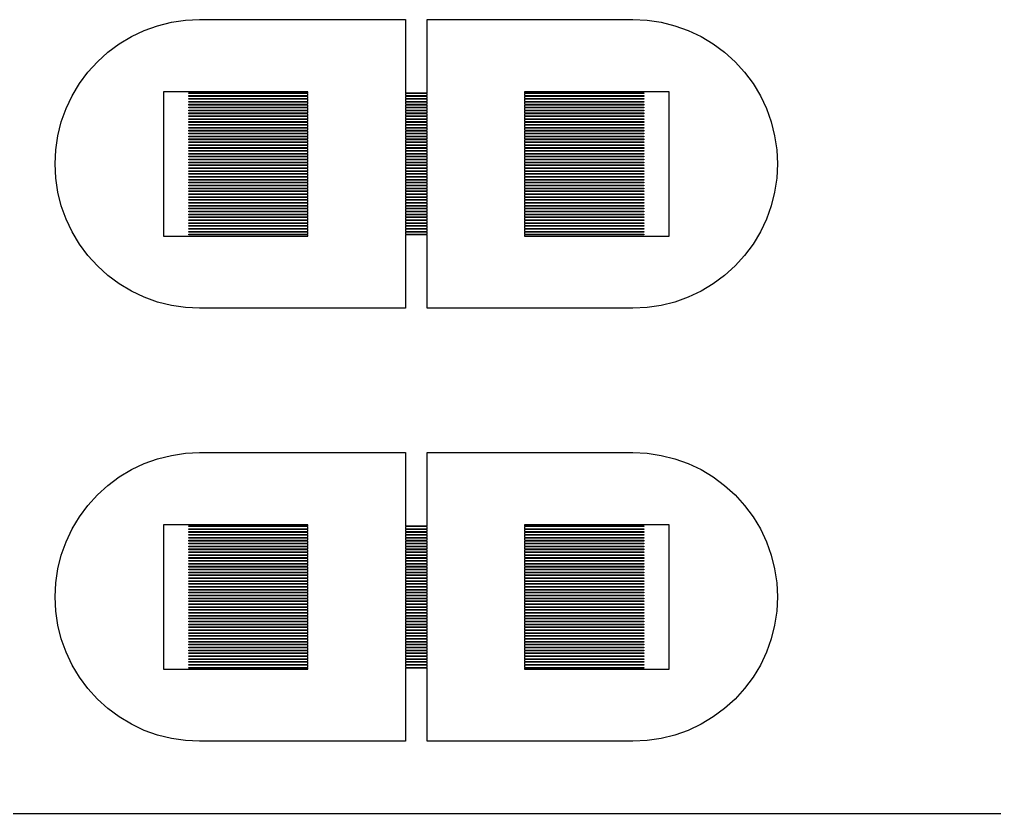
# Model space of a CAD drawing. Extents: x -16 to 83, y -18 to 83.
# Drawn here: x 53.01 to 66.51, y 0 to 11 of the extents above; entities that cross this region are included whole.
import ezdxf

# ---------------------------------------------------------------- set-up
doc = ezdxf.new("R2010")
doc.units = 0

msp = doc.modelspace()

# ---------------------------------------------------------------- linework, layer by layer
for p, q in [((54.9194, 10.9139), (55.1098, 10.9616)), ((55.1098, 10.9616), (55.304, 10.9904)), ((55.304, 10.9904), (55.5, 11)), ((55.5, 11), (58.35, 11)), ((58.35, 11), (58.35, 9.98499)), ((58.65, 9.98499), (58.65, 11)), ((58.65, 11), (61.5, 11)), ((61.5, 11), (61.696, 10.9904)), ((61.696, 10.9904), (61.8902, 10.9616)), ((61.8902, 10.9616), (62.0806, 10.9139)), ((54.5572, 10.7638), (54.7346, 10.8477)), ((54.7346, 10.8477), (54.9194, 10.9139)), ((62.0806, 10.9139), (62.2654, 10.8477)), ((62.2654, 10.8477), (62.4428, 10.7638)), ((54.3889, 10.6629), (54.5572, 10.7638)), ((62.4428, 10.7638), (62.6111, 10.6629)), ((54.0858, 10.4142), (54.2312, 10.546)), ((54.2312, 10.546), (54.3889, 10.6629)), ((62.6111, 10.6629), (62.7688, 10.546)), ((62.7688, 10.546), (62.9142, 10.4142)), ((53.954, 10.2688), (54.0858, 10.4142)), ((62.9142, 10.4142), (63.046, 10.2688)), ((53.8371, 10.1111), (53.954, 10.2688)), ((63.046, 10.2688), (63.1629, 10.1111)), ((53.7362, 9.94278), (53.8371, 10.1111)), ((57, 10), (55, 10)), ((55, 10), (55, 8)), ((57, 9.98499), (57, 10)), ((62, 10), (60, 10)), ((60, 10), (60, 9.98499)), ((62, 8), (62, 10)), ((63.1629, 10.1111), (63.2638, 9.94278)), ((53.6523, 9.76537), (53.7362, 9.94278)), ((55.35, 9.97499), (55.35, 9.98499)), ((55.35, 9.98499), (57, 9.98499)), ((57, 9.97499), (55.35, 9.97499)), ((55.35, 9.935), (55.35, 9.94499)), ((55.35, 9.94499), (57, 9.94499)), ((57, 9.935), (55.35, 9.935)), ((55.35, 9.89499), (55.35, 9.905)), ((55.35, 9.905), (57, 9.905)), ((57, 9.89499), (55.35, 9.89499)), ((55.35, 9.855), (55.35, 9.86499)), ((55.35, 9.86499), (57, 9.86499)), ((57, 9.855), (55.35, 9.855)), ((57, 9.94499), (57, 9.97499)), ((57, 9.905), (57, 9.935)), ((57, 9.86499), (57, 9.89499)), ((57, 9.825), (57, 9.855)), ((58.35, 9.98499), (58.65, 9.98499)), ((58.65, 9.97499), (58.35, 9.97499)), ((58.35, 9.97499), (58.35, 9.94499)), ((58.35, 9.94499), (58.65, 9.94499)), ((58.65, 9.935), (58.35, 9.935)), ((58.35, 9.935), (58.35, 9.905)), ((58.35, 9.905), (58.65, 9.905)), ((58.65, 9.89499), (58.35, 9.89499)), ((58.35, 9.89499), (58.35, 9.86499)), ((58.35, 9.86499), (58.65, 9.86499)), ((58.65, 9.855), (58.35, 9.855)), ((58.35, 9.855), (58.35, 9.825)), ((58.65, 9.94499), (58.65, 9.97499)), ((58.65, 9.905), (58.65, 9.935)), ((58.65, 9.86499), (58.65, 9.89499)), ((58.65, 9.825), (58.65, 9.855)), ((60, 9.98499), (61.65, 9.98499)), ((61.65, 9.97499), (60, 9.97499)), ((60, 9.97499), (60, 9.94499)), ((60, 9.94499), (61.65, 9.94499)), ((61.65, 9.935), (60, 9.935)), ((60, 9.935), (60, 9.905)), ((60, 9.905), (61.65, 9.905)), ((61.65, 9.89499), (60, 9.89499)), ((60, 9.89499), (60, 9.86499)), ((60, 9.86499), (61.65, 9.86499)), ((61.65, 9.855), (60, 9.855)), ((60, 9.855), (60, 9.825)), ((61.65, 9.98499), (61.65, 9.97499)), ((61.65, 9.94499), (61.65, 9.935)), ((61.65, 9.905), (61.65, 9.89499)), ((61.65, 9.86499), (61.65, 9.855)), ((63.2638, 9.94278), (63.3477, 9.76537)), ((53.5861, 9.58057), (53.6523, 9.76537)), ((55.35, 9.81499), (55.35, 9.825)), ((55.35, 9.825), (57, 9.825)), ((57, 9.81499), (55.35, 9.81499)), ((55.35, 9.77499), (55.35, 9.78499)), ((55.35, 9.78499), (57, 9.78499)), ((57, 9.77499), (55.35, 9.77499)), ((55.35, 9.73499), (55.35, 9.745)), ((55.35, 9.745), (57, 9.745)), ((57, 9.73499), (55.35, 9.73499)), ((57, 9.78499), (57, 9.81499)), ((57, 9.745), (57, 9.77499)), ((57, 9.70499), (57, 9.73499)), ((58.35, 9.825), (58.65, 9.825)), ((58.65, 9.81499), (58.35, 9.81499)), ((58.35, 9.81499), (58.35, 9.78499)), ((58.35, 9.78499), (58.65, 9.78499)), ((58.65, 9.77499), (58.35, 9.77499)), ((58.35, 9.77499), (58.35, 9.745)), ((58.35, 9.745), (58.65, 9.745)), ((58.65, 9.73499), (58.35, 9.73499)), ((58.35, 9.73499), (58.35, 9.70499)), ((58.65, 9.78499), (58.65, 9.81499)), ((58.65, 9.745), (58.65, 9.77499)), ((58.65, 9.70499), (58.65, 9.73499)), ((60, 9.825), (61.65, 9.825)), ((61.65, 9.81499), (60, 9.81499)), ((60, 9.81499), (60, 9.78499)), ((60, 9.78499), (61.65, 9.78499)), ((61.65, 9.77499), (60, 9.77499)), ((60, 9.77499), (60, 9.745)), ((60, 9.745), (61.65, 9.745)), ((61.65, 9.73499), (60, 9.73499)), ((60, 9.73499), (60, 9.70499)), ((61.65, 9.825), (61.65, 9.81499)), ((61.65, 9.78499), (61.65, 9.77499)), ((61.65, 9.745), (61.65, 9.73499)), ((63.3477, 9.76537), (63.4139, 9.58057)), ((55.35, 9.69499), (55.35, 9.70499)), ((55.35, 9.70499), (57, 9.70499)), ((57, 9.69499), (55.35, 9.69499)), ((55.35, 9.655), (55.35, 9.66499)), ((55.35, 9.66499), (57, 9.66499)), ((57, 9.655), (55.35, 9.655)), ((55.35, 9.61499), (55.35, 9.625)), ((55.35, 9.625), (57, 9.625)), ((57, 9.61499), (55.35, 9.61499)), ((55.35, 9.575), (55.35, 9.58499)), ((55.35, 9.58499), (57, 9.58499)), ((57, 9.66499), (57, 9.69499)), ((57, 9.625), (57, 9.655)), ((57, 9.58499), (57, 9.61499)), ((58.35, 9.70499), (58.65, 9.70499)), ((58.65, 9.69499), (58.35, 9.69499)), ((58.35, 9.69499), (58.35, 9.66499)), ((58.35, 9.66499), (58.65, 9.66499)), ((58.65, 9.655), (58.35, 9.655)), ((58.35, 9.655), (58.35, 9.625)), ((58.35, 9.625), (58.65, 9.625)), ((58.65, 9.61499), (58.35, 9.61499)), ((58.35, 9.61499), (58.35, 9.58499)), ((58.35, 9.58499), (58.65, 9.58499)), ((58.65, 9.66499), (58.65, 9.69499)), ((58.65, 9.625), (58.65, 9.655)), ((58.65, 9.58499), (58.65, 9.61499)), ((60, 9.70499), (61.65, 9.70499)), ((61.65, 9.69499), (60, 9.69499)), ((60, 9.69499), (60, 9.66499)), ((60, 9.66499), (61.65, 9.66499)), ((61.65, 9.655), (60, 9.655)), ((60, 9.655), (60, 9.625)), ((60, 9.625), (61.65, 9.625)), ((61.65, 9.61499), (60, 9.61499)), ((60, 9.61499), (60, 9.58499)), ((60, 9.58499), (61.65, 9.58499)), ((61.65, 9.70499), (61.65, 9.69499)), ((61.65, 9.66499), (61.65, 9.655)), ((61.65, 9.625), (61.65, 9.61499)), ((61.65, 9.58499), (61.65, 9.575)), ((53.5384, 9.39017), (53.5861, 9.58057)), ((57, 9.575), (55.35, 9.575)), ((55.35, 9.53499), (55.35, 9.545)), ((55.35, 9.545), (57, 9.545)), ((57, 9.53499), (55.35, 9.53499)), ((55.35, 9.495), (55.35, 9.50499)), ((55.35, 9.50499), (57, 9.50499)), ((57, 9.495), (55.35, 9.495)), ((55.35, 9.45499), (55.35, 9.465)), ((55.35, 9.465), (57, 9.465)), ((57, 9.45499), (55.35, 9.45499)), ((57, 9.545), (57, 9.575)), ((57, 9.50499), (57, 9.53499)), ((57, 9.465), (57, 9.495)), ((57, 9.42499), (57, 9.45499)), ((58.65, 9.575), (58.35, 9.575)), ((58.35, 9.575), (58.35, 9.545)), ((58.35, 9.545), (58.65, 9.545)), ((58.65, 9.53499), (58.35, 9.53499)), ((58.35, 9.53499), (58.35, 9.50499)), ((58.35, 9.50499), (58.65, 9.50499)), ((58.65, 9.495), (58.35, 9.495)), ((58.35, 9.495), (58.35, 9.465)), ((58.35, 9.465), (58.65, 9.465)), ((58.65, 9.45499), (58.35, 9.45499)), ((58.35, 9.45499), (58.35, 9.42499)), ((58.65, 9.545), (58.65, 9.575)), ((58.65, 9.50499), (58.65, 9.53499)), ((58.65, 9.465), (58.65, 9.495)), ((58.65, 9.42499), (58.65, 9.45499)), ((61.65, 9.575), (60, 9.575)), ((60, 9.575), (60, 9.545)), ((60, 9.545), (61.65, 9.545)), ((61.65, 9.53499), (60, 9.53499)), ((60, 9.53499), (60, 9.50499)), ((60, 9.50499), (61.65, 9.50499)), ((61.65, 9.495), (60, 9.495)), ((60, 9.495), (60, 9.465)), ((60, 9.465), (61.65, 9.465)), ((61.65, 9.45499), (60, 9.45499)), ((60, 9.45499), (60, 9.42499)), ((61.65, 9.545), (61.65, 9.53499)), ((61.65, 9.50499), (61.65, 9.495)), ((61.65, 9.465), (61.65, 9.45499)), ((63.4139, 9.58057), (63.4616, 9.39017)), ((53.5096, 9.19603), (53.5384, 9.39017)), ((55.35, 9.41499), (55.35, 9.42499)), ((55.35, 9.42499), (57, 9.42499)), ((57, 9.41499), (55.35, 9.41499)), ((55.35, 9.375), (55.35, 9.38499)), ((55.35, 9.38499), (57, 9.38499)), ((57, 9.375), (55.35, 9.375)), ((55.35, 9.33499), (55.35, 9.34499)), ((55.35, 9.34499), (57, 9.34499)), ((57, 9.33499), (55.35, 9.33499)), ((57, 9.38499), (57, 9.41499)), ((57, 9.34499), (57, 9.375)), ((57, 9.30499), (57, 9.33499)), ((58.35, 9.42499), (58.65, 9.42499)), ((58.65, 9.41499), (58.35, 9.41499)), ((58.35, 9.41499), (58.35, 9.38499)), ((58.35, 9.38499), (58.65, 9.38499)), ((58.65, 9.375), (58.35, 9.375)), ((58.35, 9.375), (58.35, 9.34499)), ((58.35, 9.34499), (58.65, 9.34499)), ((58.65, 9.33499), (58.35, 9.33499)), ((58.35, 9.33499), (58.35, 9.30499)), ((58.65, 9.38499), (58.65, 9.41499)), ((58.65, 9.34499), (58.65, 9.375)), ((58.65, 9.30499), (58.65, 9.33499)), ((60, 9.42499), (61.65, 9.42499)), ((61.65, 9.41499), (60, 9.41499)), ((60, 9.41499), (60, 9.38499)), ((60, 9.38499), (61.65, 9.38499)), ((61.65, 9.375), (60, 9.375)), ((60, 9.375), (60, 9.34499)), ((60, 9.34499), (61.65, 9.34499)), ((61.65, 9.33499), (60, 9.33499)), ((60, 9.33499), (60, 9.30499)), ((61.65, 9.42499), (61.65, 9.41499)), ((61.65, 9.38499), (61.65, 9.375)), ((61.65, 9.34499), (61.65, 9.33499)), ((63.4616, 9.39017), (63.4904, 9.19603)), ((53.5, 9), (53.5096, 9.19603)), ((55.35, 9.295), (55.35, 9.30499)), ((55.35, 9.30499), (57, 9.30499)), ((57, 9.295), (55.35, 9.295)), ((55.35, 9.25499), (55.35, 9.265)), ((55.35, 9.265), (57, 9.265)), ((57, 9.25499), (55.35, 9.25499)), ((55.35, 9.215), (55.35, 9.22499)), ((55.35, 9.22499), (57, 9.22499)), ((57, 9.215), (55.35, 9.215)), ((55.35, 9.17499), (55.35, 9.185)), ((55.35, 9.185), (57, 9.185)), ((57, 9.265), (57, 9.295)), ((57, 9.22499), (57, 9.25499)), ((57, 9.185), (57, 9.215)), ((58.35, 9.30499), (58.65, 9.30499)), ((58.65, 9.295), (58.35, 9.295)), ((58.35, 9.295), (58.35, 9.265)), ((58.35, 9.265), (58.65, 9.265)), ((58.65, 9.25499), (58.35, 9.25499)), ((58.35, 9.25499), (58.35, 9.22499)), ((58.35, 9.22499), (58.65, 9.22499)), ((58.65, 9.215), (58.35, 9.215)), ((58.35, 9.215), (58.35, 9.185)), ((58.35, 9.185), (58.65, 9.185)), ((58.65, 9.265), (58.65, 9.295)), ((58.65, 9.22499), (58.65, 9.25499)), ((58.65, 9.185), (58.65, 9.215)), ((60, 9.30499), (61.65, 9.30499)), ((61.65, 9.295), (60, 9.295)), ((60, 9.295), (60, 9.265)), ((60, 9.265), (61.65, 9.265)), ((61.65, 9.25499), (60, 9.25499)), ((60, 9.25499), (60, 9.22499)), ((60, 9.22499), (61.65, 9.22499)), ((61.65, 9.215), (60, 9.215)), ((60, 9.215), (60, 9.185)), ((60, 9.185), (61.65, 9.185)), ((61.65, 9.30499), (61.65, 9.295)), ((61.65, 9.265), (61.65, 9.25499)), ((61.65, 9.22499), (61.65, 9.215)), ((61.65, 9.185), (61.65, 9.17499)), ((63.4904, 9.19603), (63.5, 9)), ((57, 9.17499), (55.35, 9.17499)), ((55.35, 9.13499), (55.35, 9.14499)), ((55.35, 9.14499), (57, 9.14499)), ((57, 9.13499), (55.35, 9.13499)), ((55.35, 9.09499), (55.35, 9.105)), ((55.35, 9.105), (57, 9.105)), ((57, 9.09499), (55.35, 9.09499)), ((55.35, 9.05499), (55.35, 9.06499)), ((55.35, 9.06499), (57, 9.06499)), ((57, 9.05499), (55.35, 9.05499)), ((57, 9.14499), (57, 9.17499)), ((57, 9.105), (57, 9.13499)), ((57, 9.06499), (57, 9.09499)), ((57, 9.02499), (57, 9.05499)), ((58.65, 9.17499), (58.35, 9.17499)), ((58.35, 9.17499), (58.35, 9.14499)), ((58.35, 9.14499), (58.65, 9.14499)), ((58.65, 9.13499), (58.35, 9.13499)), ((58.35, 9.13499), (58.35, 9.105)), ((58.35, 9.105), (58.65, 9.105)), ((58.65, 9.09499), (58.35, 9.09499)), ((58.35, 9.09499), (58.35, 9.06499)), ((58.35, 9.06499), (58.65, 9.06499)), ((58.65, 9.05499), (58.35, 9.05499)), ((58.35, 9.05499), (58.35, 9.02499)), ((58.65, 9.14499), (58.65, 9.17499)), ((58.65, 9.105), (58.65, 9.13499)), ((58.65, 9.06499), (58.65, 9.09499)), ((58.65, 9.02499), (58.65, 9.05499)), ((61.65, 9.17499), (60, 9.17499)), ((60, 9.17499), (60, 9.14499)), ((60, 9.14499), (61.65, 9.14499)), ((61.65, 9.13499), (60, 9.13499)), ((60, 9.13499), (60, 9.105)), ((60, 9.105), (61.65, 9.105)), ((61.65, 9.09499), (60, 9.09499)), ((60, 9.09499), (60, 9.06499)), ((60, 9.06499), (61.65, 9.06499)), ((61.65, 9.05499), (60, 9.05499)), ((60, 9.05499), (60, 9.02499)), ((61.65, 9.14499), (61.65, 9.13499)), ((61.65, 9.105), (61.65, 9.09499)), ((61.65, 9.06499), (61.65, 9.05499)), ((53.5096, 8.80397), (53.5, 9)), ((55.35, 9.015), (55.35, 9.02499)), ((55.35, 9.02499), (57, 9.02499)), ((57, 9.015), (55.35, 9.015)), ((55.35, 8.97501), (55.35, 8.985)), ((55.35, 8.985), (57, 8.985)), ((57, 8.97501), (55.35, 8.97501)), ((55.35, 8.93501), (55.35, 8.94501)), ((55.35, 8.94501), (57, 8.94501)), ((57, 8.93501), (55.35, 8.93501)), ((57, 8.985), (57, 9.015)), ((57, 8.94501), (57, 8.97501)), ((57, 8.90501), (57, 8.93501)), ((58.35, 9.02499), (58.65, 9.02499)), ((58.65, 9.015), (58.35, 9.015)), ((58.35, 9.015), (58.35, 8.985)), ((58.35, 8.985), (58.65, 8.985)), ((58.65, 8.97501), (58.35, 8.97501)), ((58.35, 8.97501), (58.35, 8.94501)), ((58.35, 8.94501), (58.65, 8.94501)), ((58.65, 8.93501), (58.35, 8.93501)), ((58.35, 8.93501), (58.35, 8.90501)), ((58.65, 8.985), (58.65, 9.015)), ((58.65, 8.94501), (58.65, 8.97501)), ((58.65, 8.90501), (58.65, 8.93501)), ((60, 9.02499), (61.65, 9.02499)), ((61.65, 9.015), (60, 9.015)), ((60, 9.015), (60, 8.985)), ((60, 8.985), (61.65, 8.985)), ((61.65, 8.97501), (60, 8.97501)), ((60, 8.97501), (60, 8.94501)), ((60, 8.94501), (61.65, 8.94501)), ((61.65, 8.93501), (60, 8.93501)), ((60, 8.93501), (60, 8.90501)), ((61.65, 9.02499), (61.65, 9.015)), ((61.65, 8.985), (61.65, 8.97501)), ((61.65, 8.94501), (61.65, 8.93501)), ((63.5, 9), (63.4904, 8.80397)), ((53.5384, 8.60983), (53.5096, 8.80397)), ((55.35, 8.895), (55.35, 8.90501)), ((55.35, 8.90501), (57, 8.90501)), ((57, 8.895), (55.35, 8.895)), ((55.35, 8.85501), (55.35, 8.86501)), ((55.35, 8.86501), (57, 8.86501)), ((57, 8.85501), (55.35, 8.85501)), ((55.35, 8.815), (55.35, 8.82501)), ((55.35, 8.82501), (57, 8.82501)), ((57, 8.815), (55.35, 8.815)), ((55.35, 8.77501), (55.35, 8.785)), ((55.35, 8.785), (57, 8.785)), ((57, 8.77501), (55.35, 8.77501)), ((57, 8.86501), (57, 8.895)), ((57, 8.82501), (57, 8.85501)), ((57, 8.785), (57, 8.815)), ((57, 8.74501), (57, 8.77501)), ((58.35, 8.90501), (58.65, 8.90501)), ((58.65, 8.895), (58.35, 8.895)), ((58.35, 8.895), (58.35, 8.86501)), ((58.35, 8.86501), (58.65, 8.86501)), ((58.65, 8.85501), (58.35, 8.85501)), ((58.35, 8.85501), (58.35, 8.82501)), ((58.35, 8.82501), (58.65, 8.82501)), ((58.65, 8.815), (58.35, 8.815)), ((58.35, 8.815), (58.35, 8.785)), ((58.35, 8.785), (58.65, 8.785)), ((58.65, 8.77501), (58.35, 8.77501)), ((58.35, 8.77501), (58.35, 8.74501)), ((58.65, 8.86501), (58.65, 8.895)), ((58.65, 8.82501), (58.65, 8.85501)), ((58.65, 8.785), (58.65, 8.815)), ((58.65, 8.74501), (58.65, 8.77501)), ((60, 8.90501), (61.65, 8.90501)), ((61.65, 8.895), (60, 8.895)), ((60, 8.895), (60, 8.86501)), ((60, 8.86501), (61.65, 8.86501)), ((61.65, 8.85501), (60, 8.85501)), ((60, 8.85501), (60, 8.82501)), ((60, 8.82501), (61.65, 8.82501)), ((61.65, 8.815), (60, 8.815)), ((60, 8.815), (60, 8.785)), ((60, 8.785), (61.65, 8.785)), ((61.65, 8.77501), (60, 8.77501)), ((60, 8.77501), (60, 8.74501)), ((61.65, 8.90501), (61.65, 8.895)), ((61.65, 8.86501), (61.65, 8.85501)), ((61.65, 8.82501), (61.65, 8.815)), ((61.65, 8.785), (61.65, 8.77501)), ((63.4904, 8.80397), (63.4616, 8.60983)), ((55.35, 8.735), (55.35, 8.74501)), ((55.35, 8.74501), (57, 8.74501)), ((57, 8.735), (55.35, 8.735)), ((55.35, 8.69501), (55.35, 8.705)), ((55.35, 8.705), (57, 8.705)), ((57, 8.69501), (55.35, 8.69501)), ((55.35, 8.65501), (55.35, 8.66501)), ((55.35, 8.66501), (57, 8.66501)), ((57, 8.65501), (55.35, 8.65501)), ((57, 8.705), (57, 8.735)), ((57, 8.66501), (57, 8.69501)), ((57, 8.625), (57, 8.65501)), ((58.35, 8.74501), (58.65, 8.74501)), ((58.65, 8.735), (58.35, 8.735)), ((58.35, 8.735), (58.35, 8.705)), ((58.35, 8.705), (58.65, 8.705)), ((58.65, 8.69501), (58.35, 8.69501)), ((58.35, 8.69501), (58.35, 8.66501)), ((58.35, 8.66501), (58.65, 8.66501)), ((58.65, 8.65501), (58.35, 8.65501)), ((58.35, 8.65501), (58.35, 8.625)), ((58.65, 8.705), (58.65, 8.735)), ((58.65, 8.66501), (58.65, 8.69501)), ((58.65, 8.625), (58.65, 8.65501)), ((60, 8.74501), (61.65, 8.74501)), ((61.65, 8.735), (60, 8.735)), ((60, 8.735), (60, 8.705)), ((60, 8.705), (61.65, 8.705)), ((61.65, 8.69501), (60, 8.69501)), ((60, 8.69501), (60, 8.66501)), ((60, 8.66501), (61.65, 8.66501)), ((61.65, 8.65501), (60, 8.65501)), ((60, 8.65501), (60, 8.625)), ((61.65, 8.74501), (61.65, 8.735)), ((61.65, 8.705), (61.65, 8.69501)), ((61.65, 8.66501), (61.65, 8.65501)), ((53.5861, 8.41943), (53.5384, 8.60983)), ((55.35, 8.61501), (55.35, 8.625)), ((55.35, 8.625), (57, 8.625)), ((57, 8.61501), (55.35, 8.61501)), ((55.35, 8.57501), (55.35, 8.58501)), ((55.35, 8.58501), (57, 8.58501)), ((57, 8.57501), (55.35, 8.57501)), ((55.35, 8.535), (55.35, 8.54501)), ((55.35, 8.54501), (57, 8.54501)), ((57, 8.535), (55.35, 8.535)), ((55.35, 8.49501), (55.35, 8.505)), ((55.35, 8.505), (57, 8.505)), ((57, 8.58501), (57, 8.61501)), ((57, 8.54501), (57, 8.57501)), ((57, 8.505), (57, 8.535)), ((58.35, 8.625), (58.65, 8.625)), ((58.65, 8.61501), (58.35, 8.61501)), ((58.35, 8.61501), (58.35, 8.58501)), ((58.35, 8.58501), (58.65, 8.58501)), ((58.65, 8.57501), (58.35, 8.57501)), ((58.35, 8.57501), (58.35, 8.54501)), ((58.35, 8.54501), (58.65, 8.54501)), ((58.65, 8.535), (58.35, 8.535)), ((58.35, 8.535), (58.35, 8.505)), ((58.35, 8.505), (58.65, 8.505)), ((58.65, 8.58501), (58.65, 8.61501)), ((58.65, 8.54501), (58.65, 8.57501)), ((58.65, 8.505), (58.65, 8.535)), ((60, 8.625), (61.65, 8.625)), ((61.65, 8.61501), (60, 8.61501)), ((60, 8.61501), (60, 8.58501)), ((60, 8.58501), (61.65, 8.58501)), ((61.65, 8.57501), (60, 8.57501)), ((60, 8.57501), (60, 8.54501)), ((60, 8.54501), (61.65, 8.54501)), ((61.65, 8.535), (60, 8.535)), ((60, 8.535), (60, 8.505)), ((60, 8.505), (61.65, 8.505)), ((61.65, 8.625), (61.65, 8.61501)), ((61.65, 8.58501), (61.65, 8.57501)), ((61.65, 8.54501), (61.65, 8.535)), ((61.65, 8.505), (61.65, 8.49501)), ((63.4616, 8.60983), (63.4139, 8.41943)), ((53.6523, 8.23463), (53.5861, 8.41943)), ((57, 8.49501), (55.35, 8.49501)), ((55.35, 8.455), (55.35, 8.46501)), ((55.35, 8.46501), (57, 8.46501)), ((57, 8.455), (55.35, 8.455)), ((55.35, 8.41501), (55.35, 8.425)), ((55.35, 8.425), (57, 8.425)), ((57, 8.41501), (55.35, 8.41501)), ((55.35, 8.375), (55.35, 8.38501)), ((55.35, 8.38501), (57, 8.38501)), ((57, 8.375), (55.35, 8.375)), ((57, 8.46501), (57, 8.49501)), ((57, 8.425), (57, 8.455)), ((57, 8.38501), (57, 8.41501)), ((57, 8.345), (57, 8.375)), ((58.65, 8.49501), (58.35, 8.49501)), ((58.35, 8.49501), (58.35, 8.46501)), ((58.35, 8.46501), (58.65, 8.46501)), ((58.65, 8.455), (58.35, 8.455)), ((58.35, 8.455), (58.35, 8.425)), ((58.35, 8.425), (58.65, 8.425)), ((58.65, 8.41501), (58.35, 8.41501)), ((58.35, 8.41501), (58.35, 8.38501)), ((58.35, 8.38501), (58.65, 8.38501)), ((58.65, 8.375), (58.35, 8.375)), ((58.35, 8.375), (58.35, 8.345)), ((58.65, 8.46501), (58.65, 8.49501)), ((58.65, 8.425), (58.65, 8.455)), ((58.65, 8.38501), (58.65, 8.41501)), ((58.65, 8.345), (58.65, 8.375)), ((61.65, 8.49501), (60, 8.49501)), ((60, 8.49501), (60, 8.46501)), ((60, 8.46501), (61.65, 8.46501)), ((61.65, 8.455), (60, 8.455)), ((60, 8.455), (60, 8.425)), ((60, 8.425), (61.65, 8.425)), ((61.65, 8.41501), (60, 8.41501)), ((60, 8.41501), (60, 8.38501)), ((60, 8.38501), (61.65, 8.38501)), ((61.65, 8.375), (60, 8.375)), ((60, 8.375), (60, 8.345)), ((61.65, 8.46501), (61.65, 8.455)), ((61.65, 8.425), (61.65, 8.41501)), ((61.65, 8.38501), (61.65, 8.375)), ((63.4139, 8.41943), (63.3477, 8.23463)), ((53.7362, 8.05722), (53.6523, 8.23463)), ((55.35, 8.33501), (55.35, 8.345)), ((55.35, 8.345), (57, 8.345)), ((57, 8.33501), (55.35, 8.33501)), ((55.35, 8.29501), (55.35, 8.30501)), ((55.35, 8.30501), (57, 8.30501)), ((57, 8.29501), (55.35, 8.29501)), ((55.35, 8.255), (55.35, 8.26501)), ((55.35, 8.26501), (57, 8.26501)), ((57, 8.255), (55.35, 8.255)), ((57, 8.30501), (57, 8.33501)), ((57, 8.26501), (57, 8.29501)), ((57, 8.22501), (57, 8.255)), ((58.35, 8.345), (58.65, 8.345)), ((58.65, 8.33501), (58.35, 8.33501)), ((58.35, 8.33501), (58.35, 8.30501)), ((58.35, 8.30501), (58.65, 8.30501)), ((58.65, 8.29501), (58.35, 8.29501)), ((58.35, 8.29501), (58.35, 8.26501)), ((58.35, 8.26501), (58.65, 8.26501)), ((58.65, 8.255), (58.35, 8.255)), ((58.35, 8.255), (58.35, 8.22501)), ((58.65, 8.30501), (58.65, 8.33501)), ((58.65, 8.26501), (58.65, 8.29501)), ((58.65, 8.22501), (58.65, 8.255)), ((60, 8.345), (61.65, 8.345)), ((61.65, 8.33501), (60, 8.33501)), ((60, 8.33501), (60, 8.30501)), ((60, 8.30501), (61.65, 8.30501)), ((61.65, 8.29501), (60, 8.29501)), ((60, 8.29501), (60, 8.26501)), ((60, 8.26501), (61.65, 8.26501)), ((61.65, 8.255), (60, 8.255)), ((60, 8.255), (60, 8.22501)), ((61.65, 8.345), (61.65, 8.33501)), ((61.65, 8.30501), (61.65, 8.29501)), ((61.65, 8.26501), (61.65, 8.255)), ((63.3477, 8.23463), (63.2638, 8.05722)), ((55.35, 8.21501), (55.35, 8.22501)), ((55.35, 8.22501), (57, 8.22501)), ((57, 8.21501), (55.35, 8.21501)), ((55.35, 8.175), (55.35, 8.18501)), ((55.35, 8.18501), (57, 8.18501)), ((57, 8.175), (55.35, 8.175)), ((55.35, 8.13501), (55.35, 8.145)), ((55.35, 8.145), (57, 8.145)), ((57, 8.13501), (55.35, 8.13501)), ((55.35, 8.095), (55.35, 8.10501)), ((55.35, 8.10501), (57, 8.10501)), ((57, 8.18501), (57, 8.21501)), ((57, 8.145), (57, 8.175)), ((57, 8.10501), (57, 8.13501)), ((58.35, 8.22501), (58.65, 8.22501)), ((58.65, 8.21501), (58.35, 8.21501)), ((58.35, 8.21501), (58.35, 8.18501)), ((58.35, 8.18501), (58.65, 8.18501)), ((58.65, 8.175), (58.35, 8.175)), ((58.35, 8.175), (58.35, 8.145)), ((58.35, 8.145), (58.65, 8.145)), ((58.65, 8.13501), (58.35, 8.13501)), ((58.35, 8.13501), (58.35, 8.10501)), ((58.35, 8.10501), (58.65, 8.10501)), ((58.65, 8.18501), (58.65, 8.21501)), ((58.65, 8.145), (58.65, 8.175)), ((58.65, 8.10501), (58.65, 8.13501)), ((60, 8.22501), (61.65, 8.22501)), ((61.65, 8.21501), (60, 8.21501)), ((60, 8.21501), (60, 8.18501)), ((60, 8.18501), (61.65, 8.18501)), ((61.65, 8.175), (60, 8.175)), ((60, 8.175), (60, 8.145)), ((60, 8.145), (61.65, 8.145)), ((61.65, 8.13501), (60, 8.13501)), ((60, 8.13501), (60, 8.10501)), ((60, 8.10501), (61.65, 8.10501)), ((61.65, 8.22501), (61.65, 8.21501)), ((61.65, 8.18501), (61.65, 8.175)), ((61.65, 8.145), (61.65, 8.13501)), ((61.65, 8.10501), (61.65, 8.095)), ((53.8371, 7.88887), (53.7362, 8.05722)), ((55, 8), (57, 8)), ((57, 8.095), (55.35, 8.095)), ((55.35, 8.05501), (55.35, 8.065)), ((55.35, 8.065), (57, 8.065)), ((57, 8.05501), (55.35, 8.05501)), ((55.35, 8.01501), (55.35, 8.02501)), ((55.35, 8.02501), (57, 8.02501)), ((57, 8.01501), (55.35, 8.01501)), ((57, 8.065), (57, 8.095)), ((57, 8.02501), (57, 8.05501)), ((57, 8), (57, 8.01501)), ((58.65, 8.095), (58.35, 8.095)), ((58.35, 8.095), (58.35, 8.065)), ((58.35, 8.065), (58.65, 8.065)), ((58.65, 8.05501), (58.35, 8.05501)), ((58.35, 8.05501), (58.35, 8.02501)), ((58.35, 8.02501), (58.65, 8.02501)), ((58.65, 8.01501), (58.35, 8.01501)), ((58.35, 8.01501), (58.35, 7)), ((58.65, 8.065), (58.65, 8.095)), ((58.65, 8.02501), (58.65, 8.05501)), ((58.65, 7), (58.65, 8.01501)), ((61.65, 8.095), (60, 8.095)), ((60, 8.095), (60, 8.065)), ((60, 8.065), (61.65, 8.065)), ((61.65, 8.05501), (60, 8.05501)), ((60, 8.05501), (60, 8.02501)), ((60, 8.02501), (61.65, 8.02501)), ((61.65, 8.01501), (60, 8.01501)), ((60, 8.01501), (60, 8)), ((60, 8), (62, 8)), ((61.65, 8.065), (61.65, 8.05501)), ((61.65, 8.02501), (61.65, 8.01501)), ((63.2638, 8.05722), (63.1629, 7.88887)), ((53.954, 7.73122), (53.8371, 7.88887)), ((63.1629, 7.88887), (63.046, 7.73122)), ((54.0858, 7.5858), (53.954, 7.73122)), ((63.046, 7.73122), (62.9142, 7.5858)), ((54.2312, 7.45398), (54.0858, 7.5858)), ((62.9142, 7.5858), (62.7688, 7.45398)), ((54.3889, 7.33707), (54.2312, 7.45398)), ((62.7688, 7.45398), (62.6111, 7.33707)), ((54.5572, 7.23616), (54.3889, 7.33707)), ((62.6111, 7.33707), (62.4428, 7.23616)), ((54.7346, 7.15225), (54.5572, 7.23616)), ((62.4428, 7.23616), (62.2654, 7.15225)), ((54.9194, 7.08612), (54.7346, 7.15225)), ((55.1098, 7.03844), (54.9194, 7.08612)), ((55.304, 7.00964), (55.1098, 7.03844)), ((61.8902, 7.03844), (61.696, 7.00964)), ((62.0806, 7.08612), (61.8902, 7.03844)), ((62.2654, 7.15225), (62.0806, 7.08612)), ((55.5, 7), (55.304, 7.00964)), ((58.35, 7), (55.5, 7)), ((61.5, 7), (58.65, 7)), ((61.696, 7.00964), (61.5, 7)), ((55.304, 4.99036), (55.5, 5)), ((55.5, 5), (58.35, 5)), ((58.35, 5), (58.35, 3.98499)), ((58.65, 3.98499), (58.65, 5)), ((58.65, 5), (61.5, 5)), ((61.5, 5), (61.696, 4.99036)), ((54.7346, 4.84775), (54.9194, 4.91388)), ((54.9194, 4.91388), (55.1098, 4.96156)), ((55.1098, 4.96156), (55.304, 4.99036)), ((61.696, 4.99036), (61.8902, 4.96156)), ((61.8902, 4.96156), (62.0806, 4.91388)), ((62.0806, 4.91388), (62.2654, 4.84775)), ((54.3889, 4.66293), (54.5572, 4.76384)), ((54.5572, 4.76384), (54.7346, 4.84775)), ((62.2654, 4.84775), (62.4428, 4.76384)), ((62.4428, 4.76384), (62.6111, 4.66293)), ((54.2312, 4.54602), (54.3889, 4.66293)), ((62.6111, 4.66293), (62.7688, 4.54602)), ((54.0858, 4.4142), (54.2312, 4.54602)), ((62.7688, 4.54602), (62.9142, 4.4142)), ((53.954, 4.26878), (54.0858, 4.4142)), ((62.9142, 4.4142), (63.046, 4.26878)), ((53.8371, 4.11113), (53.954, 4.26878)), ((63.046, 4.26878), (63.1629, 4.11113)), ((53.7362, 3.94278), (53.8371, 4.11113)), ((63.1629, 4.11113), (63.2638, 3.94278)), ((53.6523, 3.76537), (53.7362, 3.94278)), ((57, 4), (55, 4)), ((55, 4), (55, 2)), ((55.35, 3.97499), (55.35, 3.98499)), ((55.35, 3.98499), (57, 3.98499)), ((57, 3.97499), (55.35, 3.97499)), ((55.35, 3.935), (55.35, 3.94499)), ((55.35, 3.94499), (57, 3.94499)), ((57, 3.935), (55.35, 3.935)), ((57, 3.98499), (57, 4)), ((57, 3.94499), (57, 3.97499)), ((57, 3.905), (57, 3.935)), ((58.35, 3.98499), (58.65, 3.98499)), ((58.65, 3.97499), (58.35, 3.97499)), ((58.35, 3.97499), (58.35, 3.94499)), ((58.35, 3.94499), (58.65, 3.94499)), ((58.65, 3.935), (58.35, 3.935)), ((58.35, 3.935), (58.35, 3.905)), ((58.65, 3.94499), (58.65, 3.97499)), ((58.65, 3.905), (58.65, 3.935)), ((62, 4), (60, 4)), ((60, 4), (60, 3.98499)), ((60, 3.98499), (61.65, 3.98499)), ((61.65, 3.97499), (60, 3.97499)), ((60, 3.97499), (60, 3.94499)), ((60, 3.94499), (61.65, 3.94499)), ((61.65, 3.935), (60, 3.935)), ((60, 3.935), (60, 3.905)), ((61.65, 3.98499), (61.65, 3.97499)), ((61.65, 3.94499), (61.65, 3.935)), ((62, 2), (62, 4)), ((63.2638, 3.94278), (63.3477, 3.76537)), ((55.35, 3.89499), (55.35, 3.905)), ((55.35, 3.905), (57, 3.905)), ((57, 3.89499), (55.35, 3.89499)), ((55.35, 3.855), (55.35, 3.86499)), ((55.35, 3.86499), (57, 3.86499)), ((57, 3.855), (55.35, 3.855)), ((55.35, 3.81499), (55.35, 3.825)), ((55.35, 3.825), (57, 3.825)), ((57, 3.81499), (55.35, 3.81499)), ((55.35, 3.77499), (55.35, 3.78499)), ((55.35, 3.78499), (57, 3.78499)), ((57, 3.86499), (57, 3.89499)), ((57, 3.825), (57, 3.855)), ((57, 3.78499), (57, 3.81499)), ((58.35, 3.905), (58.65, 3.905)), ((58.65, 3.89499), (58.35, 3.89499)), ((58.35, 3.89499), (58.35, 3.86499)), ((58.35, 3.86499), (58.65, 3.86499)), ((58.65, 3.855), (58.35, 3.855)), ((58.35, 3.855), (58.35, 3.825)), ((58.35, 3.825), (58.65, 3.825)), ((58.65, 3.81499), (58.35, 3.81499)), ((58.35, 3.81499), (58.35, 3.78499)), ((58.35, 3.78499), (58.65, 3.78499)), ((58.65, 3.86499), (58.65, 3.89499)), ((58.65, 3.825), (58.65, 3.855)), ((58.65, 3.78499), (58.65, 3.81499)), ((60, 3.905), (61.65, 3.905)), ((61.65, 3.89499), (60, 3.89499)), ((60, 3.89499), (60, 3.86499)), ((60, 3.86499), (61.65, 3.86499)), ((61.65, 3.855), (60, 3.855)), ((60, 3.855), (60, 3.825)), ((60, 3.825), (61.65, 3.825)), ((61.65, 3.81499), (60, 3.81499)), ((60, 3.81499), (60, 3.78499)), ((60, 3.78499), (61.65, 3.78499)), ((61.65, 3.905), (61.65, 3.89499)), ((61.65, 3.86499), (61.65, 3.855)), ((61.65, 3.825), (61.65, 3.81499)), ((61.65, 3.78499), (61.65, 3.77499)), ((53.5861, 3.58057), (53.6523, 3.76537)), ((57, 3.77499), (55.35, 3.77499)), ((55.35, 3.73499), (55.35, 3.745)), ((55.35, 3.745), (57, 3.745)), ((57, 3.73499), (55.35, 3.73499)), ((55.35, 3.69499), (55.35, 3.70499)), ((55.35, 3.70499), (57, 3.70499)), ((57, 3.69499), (55.35, 3.69499)), ((55.35, 3.655), (55.35, 3.66499)), ((55.35, 3.66499), (57, 3.66499)), ((57, 3.655), (55.35, 3.655)), ((57, 3.745), (57, 3.77499)), ((57, 3.70499), (57, 3.73499)), ((57, 3.66499), (57, 3.69499)), ((57, 3.625), (57, 3.655)), ((58.65, 3.77499), (58.35, 3.77499)), ((58.35, 3.77499), (58.35, 3.745)), ((58.35, 3.745), (58.65, 3.745)), ((58.65, 3.73499), (58.35, 3.73499)), ((58.35, 3.73499), (58.35, 3.70499)), ((58.35, 3.70499), (58.65, 3.70499)), ((58.65, 3.69499), (58.35, 3.69499)), ((58.35, 3.69499), (58.35, 3.66499)), ((58.35, 3.66499), (58.65, 3.66499)), ((58.65, 3.655), (58.35, 3.655)), ((58.35, 3.655), (58.35, 3.625)), ((58.65, 3.745), (58.65, 3.77499)), ((58.65, 3.70499), (58.65, 3.73499)), ((58.65, 3.66499), (58.65, 3.69499)), ((58.65, 3.625), (58.65, 3.655)), ((61.65, 3.77499), (60, 3.77499)), ((60, 3.77499), (60, 3.745)), ((60, 3.745), (61.65, 3.745)), ((61.65, 3.73499), (60, 3.73499)), ((60, 3.73499), (60, 3.70499)), ((60, 3.70499), (61.65, 3.70499)), ((61.65, 3.69499), (60, 3.69499)), ((60, 3.69499), (60, 3.66499)), ((60, 3.66499), (61.65, 3.66499)), ((61.65, 3.655), (60, 3.655)), ((60, 3.655), (60, 3.625)), ((61.65, 3.745), (61.65, 3.73499)), ((61.65, 3.70499), (61.65, 3.69499)), ((61.65, 3.66499), (61.65, 3.655)), ((63.3477, 3.76537), (63.4139, 3.58057)), ((53.5384, 3.39017), (53.5861, 3.58057)), ((55.35, 3.61499), (55.35, 3.625)), ((55.35, 3.625), (57, 3.625)), ((57, 3.61499), (55.35, 3.61499)), ((55.35, 3.575), (55.35, 3.58499)), ((55.35, 3.58499), (57, 3.58499)), ((57, 3.575), (55.35, 3.575)), ((55.35, 3.53499), (55.35, 3.545)), ((55.35, 3.545), (57, 3.545)), ((57, 3.53499), (55.35, 3.53499)), ((57, 3.58499), (57, 3.61499)), ((57, 3.545), (57, 3.575)), ((57, 3.50499), (57, 3.53499)), ((58.35, 3.625), (58.65, 3.625)), ((58.65, 3.61499), (58.35, 3.61499)), ((58.35, 3.61499), (58.35, 3.58499)), ((58.35, 3.58499), (58.65, 3.58499)), ((58.65, 3.575), (58.35, 3.575)), ((58.35, 3.575), (58.35, 3.545)), ((58.35, 3.545), (58.65, 3.545)), ((58.65, 3.53499), (58.35, 3.53499)), ((58.35, 3.53499), (58.35, 3.50499)), ((58.65, 3.58499), (58.65, 3.61499)), ((58.65, 3.545), (58.65, 3.575)), ((58.65, 3.50499), (58.65, 3.53499)), ((60, 3.625), (61.65, 3.625)), ((61.65, 3.61499), (60, 3.61499)), ((60, 3.61499), (60, 3.58499)), ((60, 3.58499), (61.65, 3.58499)), ((61.65, 3.575), (60, 3.575)), ((60, 3.575), (60, 3.545)), ((60, 3.545), (61.65, 3.545)), ((61.65, 3.53499), (60, 3.53499)), ((60, 3.53499), (60, 3.50499)), ((61.65, 3.625), (61.65, 3.61499)), ((61.65, 3.58499), (61.65, 3.575)), ((61.65, 3.545), (61.65, 3.53499)), ((63.4139, 3.58057), (63.4616, 3.39017)), ((53.5096, 3.19603), (53.5384, 3.39017)), ((55.35, 3.495), (55.35, 3.50499)), ((55.35, 3.50499), (57, 3.50499)), ((57, 3.495), (55.35, 3.495)), ((55.35, 3.45499), (55.35, 3.465)), ((55.35, 3.465), (57, 3.465)), ((57, 3.45499), (55.35, 3.45499)), ((55.35, 3.41499), (55.35, 3.42499)), ((55.35, 3.42499), (57, 3.42499)), ((57, 3.41499), (55.35, 3.41499)), ((55.35, 3.375), (55.35, 3.38499)), ((55.35, 3.38499), (57, 3.38499)), ((57, 3.375), (55.35, 3.375)), ((57, 3.465), (57, 3.495)), ((57, 3.42499), (57, 3.45499)), ((57, 3.38499), (57, 3.41499)), ((57, 3.34499), (57, 3.375)), ((58.35, 3.50499), (58.65, 3.50499)), ((58.65, 3.495), (58.35, 3.495)), ((58.35, 3.495), (58.35, 3.465)), ((58.35, 3.465), (58.65, 3.465)), ((58.65, 3.45499), (58.35, 3.45499)), ((58.35, 3.45499), (58.35, 3.42499)), ((58.35, 3.42499), (58.65, 3.42499)), ((58.65, 3.41499), (58.35, 3.41499)), ((58.35, 3.41499), (58.35, 3.38499)), ((58.35, 3.38499), (58.65, 3.38499)), ((58.65, 3.375), (58.35, 3.375)), ((58.35, 3.375), (58.35, 3.34499)), ((58.65, 3.465), (58.65, 3.495)), ((58.65, 3.42499), (58.65, 3.45499)), ((58.65, 3.38499), (58.65, 3.41499)), ((58.65, 3.34499), (58.65, 3.375)), ((60, 3.50499), (61.65, 3.50499)), ((61.65, 3.495), (60, 3.495)), ((60, 3.495), (60, 3.465)), ((60, 3.465), (61.65, 3.465)), ((61.65, 3.45499), (60, 3.45499)), ((60, 3.45499), (60, 3.42499)), ((60, 3.42499), (61.65, 3.42499)), ((61.65, 3.41499), (60, 3.41499)), ((60, 3.41499), (60, 3.38499)), ((60, 3.38499), (61.65, 3.38499)), ((61.65, 3.375), (60, 3.375)), ((60, 3.375), (60, 3.34499)), ((61.65, 3.50499), (61.65, 3.495)), ((61.65, 3.465), (61.65, 3.45499)), ((61.65, 3.42499), (61.65, 3.41499)), ((61.65, 3.38499), (61.65, 3.375)), ((63.4616, 3.39017), (63.4904, 3.19603)), ((55.35, 3.33499), (55.35, 3.34499)), ((55.35, 3.34499), (57, 3.34499)), ((57, 3.33499), (55.35, 3.33499)), ((55.35, 3.295), (55.35, 3.30499)), ((55.35, 3.30499), (57, 3.30499)), ((57, 3.295), (55.35, 3.295)), ((55.35, 3.25499), (55.35, 3.265)), ((55.35, 3.265), (57, 3.265)), ((57, 3.25499), (55.35, 3.25499)), ((57, 3.30499), (57, 3.33499)), ((57, 3.265), (57, 3.295)), ((57, 3.22499), (57, 3.25499)), ((58.35, 3.34499), (58.65, 3.34499)), ((58.65, 3.33499), (58.35, 3.33499)), ((58.35, 3.33499), (58.35, 3.30499)), ((58.35, 3.30499), (58.65, 3.30499)), ((58.65, 3.295), (58.35, 3.295)), ((58.35, 3.295), (58.35, 3.265)), ((58.35, 3.265), (58.65, 3.265)), ((58.65, 3.25499), (58.35, 3.25499)), ((58.35, 3.25499), (58.35, 3.22499)), ((58.65, 3.30499), (58.65, 3.33499)), ((58.65, 3.265), (58.65, 3.295)), ((58.65, 3.22499), (58.65, 3.25499)), ((60, 3.34499), (61.65, 3.34499)), ((61.65, 3.33499), (60, 3.33499)), ((60, 3.33499), (60, 3.30499)), ((60, 3.30499), (61.65, 3.30499)), ((61.65, 3.295), (60, 3.295)), ((60, 3.295), (60, 3.265)), ((60, 3.265), (61.65, 3.265)), ((61.65, 3.25499), (60, 3.25499)), ((60, 3.25499), (60, 3.22499)), ((61.65, 3.34499), (61.65, 3.33499)), ((61.65, 3.30499), (61.65, 3.295)), ((61.65, 3.265), (61.65, 3.25499)), ((53.5, 3), (53.5096, 3.19603)), ((55.35, 3.215), (55.35, 3.22499)), ((55.35, 3.22499), (57, 3.22499)), ((57, 3.215), (55.35, 3.215)), ((55.35, 3.17499), (55.35, 3.185)), ((55.35, 3.185), (57, 3.185)), ((57, 3.17499), (55.35, 3.17499)), ((55.35, 3.13499), (55.35, 3.14499)), ((55.35, 3.14499), (57, 3.14499)), ((57, 3.13499), (55.35, 3.13499)), ((55.35, 3.09499), (55.35, 3.105)), ((55.35, 3.105), (57, 3.105)), ((57, 3.185), (57, 3.215)), ((57, 3.14499), (57, 3.17499)), ((57, 3.105), (57, 3.13499)), ((58.35, 3.22499), (58.65, 3.22499)), ((58.65, 3.215), (58.35, 3.215)), ((58.35, 3.215), (58.35, 3.185)), ((58.35, 3.185), (58.65, 3.185)), ((58.65, 3.17499), (58.35, 3.17499)), ((58.35, 3.17499), (58.35, 3.14499)), ((58.35, 3.14499), (58.65, 3.14499)), ((58.65, 3.13499), (58.35, 3.13499)), ((58.35, 3.13499), (58.35, 3.105)), ((58.35, 3.105), (58.65, 3.105)), ((58.65, 3.185), (58.65, 3.215)), ((58.65, 3.14499), (58.65, 3.17499)), ((58.65, 3.105), (58.65, 3.13499)), ((60, 3.22499), (61.65, 3.22499)), ((61.65, 3.215), (60, 3.215)), ((60, 3.215), (60, 3.185)), ((60, 3.185), (61.65, 3.185)), ((61.65, 3.17499), (60, 3.17499)), ((60, 3.17499), (60, 3.14499)), ((60, 3.14499), (61.65, 3.14499)), ((61.65, 3.13499), (60, 3.13499)), ((60, 3.13499), (60, 3.105)), ((60, 3.105), (61.65, 3.105)), ((61.65, 3.22499), (61.65, 3.215)), ((61.65, 3.185), (61.65, 3.17499)), ((61.65, 3.14499), (61.65, 3.13499)), ((61.65, 3.105), (61.65, 3.09499)), ((63.4904, 3.19603), (63.5, 3)), ((53.5096, 2.80397), (53.5, 3)), ((57, 3.09499), (55.35, 3.09499)), ((55.35, 3.05499), (55.35, 3.06499)), ((55.35, 3.06499), (57, 3.06499)), ((57, 3.05499), (55.35, 3.05499)), ((55.35, 3.015), (55.35, 3.02499)), ((55.35, 3.02499), (57, 3.02499)), ((57, 3.015), (55.35, 3.015)), ((55.35, 2.97501), (55.35, 2.985)), ((55.35, 2.985), (57, 2.985)), ((57, 2.97501), (55.35, 2.97501)), ((57, 3.06499), (57, 3.09499)), ((57, 3.02499), (57, 3.05499)), ((57, 2.985), (57, 3.015)), ((57, 2.94501), (57, 2.97501)), ((58.65, 3.09499), (58.35, 3.09499)), ((58.35, 3.09499), (58.35, 3.06499)), ((58.35, 3.06499), (58.65, 3.06499)), ((58.65, 3.05499), (58.35, 3.05499)), ((58.35, 3.05499), (58.35, 3.02499)), ((58.35, 3.02499), (58.65, 3.02499)), ((58.65, 3.015), (58.35, 3.015)), ((58.35, 3.015), (58.35, 2.985)), ((58.35, 2.985), (58.65, 2.985)), ((58.65, 2.97501), (58.35, 2.97501)), ((58.35, 2.97501), (58.35, 2.94501)), ((58.65, 3.06499), (58.65, 3.09499)), ((58.65, 3.02499), (58.65, 3.05499)), ((58.65, 2.985), (58.65, 3.015)), ((58.65, 2.94501), (58.65, 2.97501)), ((61.65, 3.09499), (60, 3.09499)), ((60, 3.09499), (60, 3.06499)), ((60, 3.06499), (61.65, 3.06499)), ((61.65, 3.05499), (60, 3.05499)), ((60, 3.05499), (60, 3.02499)), ((60, 3.02499), (61.65, 3.02499)), ((61.65, 3.015), (60, 3.015)), ((60, 3.015), (60, 2.985)), ((60, 2.985), (61.65, 2.985)), ((61.65, 2.97501), (60, 2.97501)), ((60, 2.97501), (60, 2.94501)), ((61.65, 3.06499), (61.65, 3.05499)), ((61.65, 3.02499), (61.65, 3.015)), ((61.65, 2.985), (61.65, 2.97501)), ((63.5, 3), (63.4904, 2.80397)), ((55.35, 2.93501), (55.35, 2.94501)), ((55.35, 2.94501), (57, 2.94501)), ((57, 2.93501), (55.35, 2.93501)), ((55.35, 2.895), (55.35, 2.90501)), ((55.35, 2.90501), (57, 2.90501)), ((57, 2.895), (55.35, 2.895)), ((55.35, 2.85501), (55.35, 2.86501)), ((55.35, 2.86501), (57, 2.86501)), ((57, 2.85501), (55.35, 2.85501)), ((57, 2.90501), (57, 2.93501)), ((57, 2.86501), (57, 2.895)), ((57, 2.82501), (57, 2.85501)), ((58.35, 2.94501), (58.65, 2.94501)), ((58.65, 2.93501), (58.35, 2.93501)), ((58.35, 2.93501), (58.35, 2.90501)), ((58.35, 2.90501), (58.65, 2.90501)), ((58.65, 2.895), (58.35, 2.895)), ((58.35, 2.895), (58.35, 2.86501)), ((58.35, 2.86501), (58.65, 2.86501)), ((58.65, 2.85501), (58.35, 2.85501)), ((58.35, 2.85501), (58.35, 2.82501)), ((58.65, 2.90501), (58.65, 2.93501)), ((58.65, 2.86501), (58.65, 2.895)), ((58.65, 2.82501), (58.65, 2.85501)), ((60, 2.94501), (61.65, 2.94501)), ((61.65, 2.93501), (60, 2.93501)), ((60, 2.93501), (60, 2.90501)), ((60, 2.90501), (61.65, 2.90501)), ((61.65, 2.895), (60, 2.895)), ((60, 2.895), (60, 2.86501)), ((60, 2.86501), (61.65, 2.86501)), ((61.65, 2.85501), (60, 2.85501)), ((60, 2.85501), (60, 2.82501)), ((61.65, 2.94501), (61.65, 2.93501)), ((61.65, 2.90501), (61.65, 2.895)), ((61.65, 2.86501), (61.65, 2.85501)), ((53.5384, 2.60983), (53.5096, 2.80397)), ((55.35, 2.815), (55.35, 2.82501)), ((55.35, 2.82501), (57, 2.82501)), ((57, 2.815), (55.35, 2.815)), ((55.35, 2.77501), (55.35, 2.785)), ((55.35, 2.785), (57, 2.785)), ((57, 2.77501), (55.35, 2.77501)), ((55.35, 2.735), (55.35, 2.74501)), ((55.35, 2.74501), (57, 2.74501)), ((57, 2.735), (55.35, 2.735)), ((55.35, 2.69501), (55.35, 2.705)), ((55.35, 2.705), (57, 2.705)), ((57, 2.785), (57, 2.815)), ((57, 2.74501), (57, 2.77501)), ((57, 2.705), (57, 2.735)), ((58.35, 2.82501), (58.65, 2.82501)), ((58.65, 2.815), (58.35, 2.815)), ((58.35, 2.815), (58.35, 2.785)), ((58.35, 2.785), (58.65, 2.785)), ((58.65, 2.77501), (58.35, 2.77501)), ((58.35, 2.77501), (58.35, 2.74501)), ((58.35, 2.74501), (58.65, 2.74501)), ((58.65, 2.735), (58.35, 2.735)), ((58.35, 2.735), (58.35, 2.705)), ((58.35, 2.705), (58.65, 2.705)), ((58.65, 2.785), (58.65, 2.815)), ((58.65, 2.74501), (58.65, 2.77501)), ((58.65, 2.705), (58.65, 2.735)), ((60, 2.82501), (61.65, 2.82501)), ((61.65, 2.815), (60, 2.815)), ((60, 2.815), (60, 2.785)), ((60, 2.785), (61.65, 2.785)), ((61.65, 2.77501), (60, 2.77501)), ((60, 2.77501), (60, 2.74501)), ((60, 2.74501), (61.65, 2.74501)), ((61.65, 2.735), (60, 2.735)), ((60, 2.735), (60, 2.705)), ((60, 2.705), (61.65, 2.705)), ((61.65, 2.82501), (61.65, 2.815)), ((61.65, 2.785), (61.65, 2.77501)), ((61.65, 2.74501), (61.65, 2.735)), ((61.65, 2.705), (61.65, 2.69501)), ((63.4904, 2.80397), (63.4616, 2.60983)), ((53.5861, 2.41943), (53.5384, 2.60983)), ((57, 2.69501), (55.35, 2.69501)), ((55.35, 2.65501), (55.35, 2.66501)), ((55.35, 2.66501), (57, 2.66501)), ((57, 2.65501), (55.35, 2.65501)), ((55.35, 2.61501), (55.35, 2.625)), ((55.35, 2.625), (57, 2.625)), ((57, 2.61501), (55.35, 2.61501)), ((55.35, 2.57501), (55.35, 2.58501)), ((55.35, 2.58501), (57, 2.58501)), ((57, 2.57501), (55.35, 2.57501)), ((57, 2.66501), (57, 2.69501)), ((57, 2.625), (57, 2.65501)), ((57, 2.58501), (57, 2.61501)), ((57, 2.54501), (57, 2.57501)), ((58.65, 2.69501), (58.35, 2.69501)), ((58.35, 2.69501), (58.35, 2.66501)), ((58.35, 2.66501), (58.65, 2.66501)), ((58.65, 2.65501), (58.35, 2.65501)), ((58.35, 2.65501), (58.35, 2.625)), ((58.35, 2.625), (58.65, 2.625)), ((58.65, 2.61501), (58.35, 2.61501)), ((58.35, 2.61501), (58.35, 2.58501)), ((58.35, 2.58501), (58.65, 2.58501)), ((58.65, 2.57501), (58.35, 2.57501)), ((58.35, 2.57501), (58.35, 2.54501)), ((58.65, 2.66501), (58.65, 2.69501)), ((58.65, 2.625), (58.65, 2.65501)), ((58.65, 2.58501), (58.65, 2.61501)), ((58.65, 2.54501), (58.65, 2.57501)), ((61.65, 2.69501), (60, 2.69501)), ((60, 2.69501), (60, 2.66501)), ((60, 2.66501), (61.65, 2.66501)), ((61.65, 2.65501), (60, 2.65501)), ((60, 2.65501), (60, 2.625)), ((60, 2.625), (61.65, 2.625)), ((61.65, 2.61501), (60, 2.61501)), ((60, 2.61501), (60, 2.58501)), ((60, 2.58501), (61.65, 2.58501)), ((61.65, 2.57501), (60, 2.57501)), ((60, 2.57501), (60, 2.54501)), ((61.65, 2.66501), (61.65, 2.65501)), ((61.65, 2.625), (61.65, 2.61501)), ((61.65, 2.58501), (61.65, 2.57501)), ((63.4616, 2.60983), (63.4139, 2.41943)), ((55.35, 2.535), (55.35, 2.54501)), ((55.35, 2.54501), (57, 2.54501)), ((57, 2.535), (55.35, 2.535)), ((55.35, 2.49501), (55.35, 2.505)), ((55.35, 2.505), (57, 2.505)), ((57, 2.49501), (55.35, 2.49501)), ((55.35, 2.455), (55.35, 2.46501)), ((55.35, 2.46501), (57, 2.46501)), ((57, 2.455), (55.35, 2.455)), ((57, 2.505), (57, 2.535)), ((57, 2.46501), (57, 2.49501)), ((57, 2.425), (57, 2.455)), ((58.35, 2.54501), (58.65, 2.54501)), ((58.65, 2.535), (58.35, 2.535)), ((58.35, 2.535), (58.35, 2.505)), ((58.35, 2.505), (58.65, 2.505)), ((58.65, 2.49501), (58.35, 2.49501)), ((58.35, 2.49501), (58.35, 2.46501)), ((58.35, 2.46501), (58.65, 2.46501)), ((58.65, 2.455), (58.35, 2.455)), ((58.35, 2.455), (58.35, 2.425)), ((58.65, 2.505), (58.65, 2.535)), ((58.65, 2.46501), (58.65, 2.49501)), ((58.65, 2.425), (58.65, 2.455)), ((60, 2.54501), (61.65, 2.54501)), ((61.65, 2.535), (60, 2.535)), ((60, 2.535), (60, 2.505)), ((60, 2.505), (61.65, 2.505)), ((61.65, 2.49501), (60, 2.49501)), ((60, 2.49501), (60, 2.46501)), ((60, 2.46501), (61.65, 2.46501)), ((61.65, 2.455), (60, 2.455)), ((60, 2.455), (60, 2.425)), ((61.65, 2.54501), (61.65, 2.535)), ((61.65, 2.505), (61.65, 2.49501)), ((61.65, 2.46501), (61.65, 2.455)), ((53.6523, 2.23463), (53.5861, 2.41943)), ((55.35, 2.41501), (55.35, 2.425)), ((55.35, 2.425), (57, 2.425)), ((57, 2.41501), (55.35, 2.41501)), ((55.35, 2.375), (55.35, 2.38501)), ((55.35, 2.38501), (57, 2.38501)), ((57, 2.375), (55.35, 2.375)), ((55.35, 2.33501), (55.35, 2.345)), ((55.35, 2.345), (57, 2.345)), ((57, 2.33501), (55.35, 2.33501)), ((55.35, 2.29501), (55.35, 2.30501)), ((55.35, 2.30501), (57, 2.30501)), ((57, 2.29501), (55.35, 2.29501)), ((57, 2.38501), (57, 2.41501)), ((57, 2.345), (57, 2.375)), ((57, 2.30501), (57, 2.33501)), ((57, 2.26501), (57, 2.29501)), ((58.35, 2.425), (58.65, 2.425)), ((58.65, 2.41501), (58.35, 2.41501)), ((58.35, 2.41501), (58.35, 2.38501)), ((58.35, 2.38501), (58.65, 2.38501)), ((58.65, 2.375), (58.35, 2.375)), ((58.35, 2.375), (58.35, 2.345)), ((58.35, 2.345), (58.65, 2.345)), ((58.65, 2.33501), (58.35, 2.33501)), ((58.35, 2.33501), (58.35, 2.30501)), ((58.35, 2.30501), (58.65, 2.30501)), ((58.65, 2.29501), (58.35, 2.29501)), ((58.35, 2.29501), (58.35, 2.26501)), ((58.65, 2.38501), (58.65, 2.41501)), ((58.65, 2.345), (58.65, 2.375)), ((58.65, 2.30501), (58.65, 2.33501)), ((58.65, 2.26501), (58.65, 2.29501)), ((60, 2.425), (61.65, 2.425)), ((61.65, 2.41501), (60, 2.41501)), ((60, 2.41501), (60, 2.38501)), ((60, 2.38501), (61.65, 2.38501)), ((61.65, 2.375), (60, 2.375)), ((60, 2.375), (60, 2.345)), ((60, 2.345), (61.65, 2.345)), ((61.65, 2.33501), (60, 2.33501)), ((60, 2.33501), (60, 2.30501)), ((60, 2.30501), (61.65, 2.30501)), ((61.65, 2.29501), (60, 2.29501)), ((60, 2.29501), (60, 2.26501)), ((61.65, 2.425), (61.65, 2.41501)), ((61.65, 2.38501), (61.65, 2.375)), ((61.65, 2.345), (61.65, 2.33501)), ((61.65, 2.30501), (61.65, 2.29501)), ((63.4139, 2.41943), (63.3477, 2.23463)), ((53.7362, 2.05722), (53.6523, 2.23463)), ((55.35, 2.255), (55.35, 2.26501)), ((55.35, 2.26501), (57, 2.26501)), ((57, 2.255), (55.35, 2.255)), ((55.35, 2.21501), (55.35, 2.22501)), ((55.35, 2.22501), (57, 2.22501)), ((57, 2.21501), (55.35, 2.21501)), ((55.35, 2.175), (55.35, 2.18501)), ((55.35, 2.18501), (57, 2.18501)), ((57, 2.175), (55.35, 2.175)), ((57, 2.22501), (57, 2.255)), ((57, 2.18501), (57, 2.21501)), ((57, 2.145), (57, 2.175)), ((58.35, 2.26501), (58.65, 2.26501)), ((58.65, 2.255), (58.35, 2.255)), ((58.35, 2.255), (58.35, 2.22501)), ((58.35, 2.22501), (58.65, 2.22501)), ((58.65, 2.21501), (58.35, 2.21501)), ((58.35, 2.21501), (58.35, 2.18501)), ((58.35, 2.18501), (58.65, 2.18501)), ((58.65, 2.175), (58.35, 2.175)), ((58.35, 2.175), (58.35, 2.145)), ((58.65, 2.22501), (58.65, 2.255)), ((58.65, 2.18501), (58.65, 2.21501)), ((58.65, 2.145), (58.65, 2.175)), ((60, 2.26501), (61.65, 2.26501)), ((61.65, 2.255), (60, 2.255)), ((60, 2.255), (60, 2.22501)), ((60, 2.22501), (61.65, 2.22501)), ((61.65, 2.21501), (60, 2.21501)), ((60, 2.21501), (60, 2.18501)), ((60, 2.18501), (61.65, 2.18501)), ((61.65, 2.175), (60, 2.175)), ((60, 2.175), (60, 2.145)), ((61.65, 2.26501), (61.65, 2.255)), ((61.65, 2.22501), (61.65, 2.21501)), ((61.65, 2.18501), (61.65, 2.175)), ((63.3477, 2.23463), (63.2638, 2.05722)), ((53.8371, 1.88887), (53.7362, 2.05722)), ((55.35, 2.13501), (55.35, 2.145)), ((55.35, 2.145), (57, 2.145)), ((57, 2.13501), (55.35, 2.13501)), ((55.35, 2.095), (55.35, 2.10501)), ((55.35, 2.10501), (57, 2.10501)), ((57, 2.095), (55.35, 2.095)), ((55.35, 2.05501), (55.35, 2.065)), ((55.35, 2.065), (57, 2.065)), ((57, 2.05501), (55.35, 2.05501)), ((55.35, 2.01501), (55.35, 2.02501)), ((55.35, 2.02501), (57, 2.02501)), ((57, 2.10501), (57, 2.13501)), ((57, 2.065), (57, 2.095)), ((57, 2.02501), (57, 2.05501)), ((58.35, 2.145), (58.65, 2.145)), ((58.65, 2.13501), (58.35, 2.13501)), ((58.35, 2.13501), (58.35, 2.10501)), ((58.35, 2.10501), (58.65, 2.10501)), ((58.65, 2.095), (58.35, 2.095)), ((58.35, 2.095), (58.35, 2.065)), ((58.35, 2.065), (58.65, 2.065)), ((58.65, 2.05501), (58.35, 2.05501)), ((58.35, 2.05501), (58.35, 2.02501)), ((58.35, 2.02501), (58.65, 2.02501)), ((58.65, 2.10501), (58.65, 2.13501)), ((58.65, 2.065), (58.65, 2.095)), ((58.65, 2.02501), (58.65, 2.05501)), ((60, 2.145), (61.65, 2.145)), ((61.65, 2.13501), (60, 2.13501)), ((60, 2.13501), (60, 2.10501)), ((60, 2.10501), (61.65, 2.10501)), ((61.65, 2.095), (60, 2.095)), ((60, 2.095), (60, 2.065)), ((60, 2.065), (61.65, 2.065)), ((61.65, 2.05501), (60, 2.05501)), ((60, 2.05501), (60, 2.02501)), ((60, 2.02501), (61.65, 2.02501)), ((61.65, 2.145), (61.65, 2.13501)), ((61.65, 2.10501), (61.65, 2.095)), ((61.65, 2.065), (61.65, 2.05501)), ((61.65, 2.02501), (61.65, 2.01501)), ((63.2638, 2.05722), (63.1629, 1.88887)), ((55, 2), (57, 2)), ((57, 2.01501), (55.35, 2.01501)), ((57, 2), (57, 2.01501)), ((58.65, 2.01501), (58.35, 2.01501)), ((58.35, 2.01501), (58.35, 1)), ((58.65, 1), (58.65, 2.01501)), ((61.65, 2.01501), (60, 2.01501)), ((60, 2.01501), (60, 2)), ((60, 2), (62, 2)), ((53.954, 1.73122), (53.8371, 1.88887)), ((63.1629, 1.88887), (63.046, 1.73122)), ((54.0858, 1.5858), (53.954, 1.73122)), ((63.046, 1.73122), (62.9142, 1.5858)), ((54.2312, 1.45398), (54.0858, 1.5858)), ((62.9142, 1.5858), (62.7688, 1.45398)), ((54.3889, 1.33707), (54.2312, 1.45398)), ((62.7688, 1.45398), (62.6111, 1.33707)), ((54.5572, 1.23616), (54.3889, 1.33707)), ((54.7346, 1.15225), (54.5572, 1.23616)), ((62.4428, 1.23616), (62.2654, 1.15225)), ((62.6111, 1.33707), (62.4428, 1.23616)), ((54.9194, 1.08612), (54.7346, 1.15225)), ((55.1098, 1.03844), (54.9194, 1.08612)), ((62.0806, 1.08612), (61.8902, 1.03844)), ((62.2654, 1.15225), (62.0806, 1.08612)), ((55.304, 1.00964), (55.1098, 1.03844)), ((55.5, 1), (55.304, 1.00964)), ((58.35, 1), (55.5, 1)), ((61.5, 1), (58.65, 1)), ((61.696, 1.00964), (61.5, 1)), ((61.8902, 1.03844), (61.696, 1.00964)), ((-5.86005, 0), (70.36, 0))]:
    msp.add_line(p, q)

doc.saveas('drawing.dxf')
